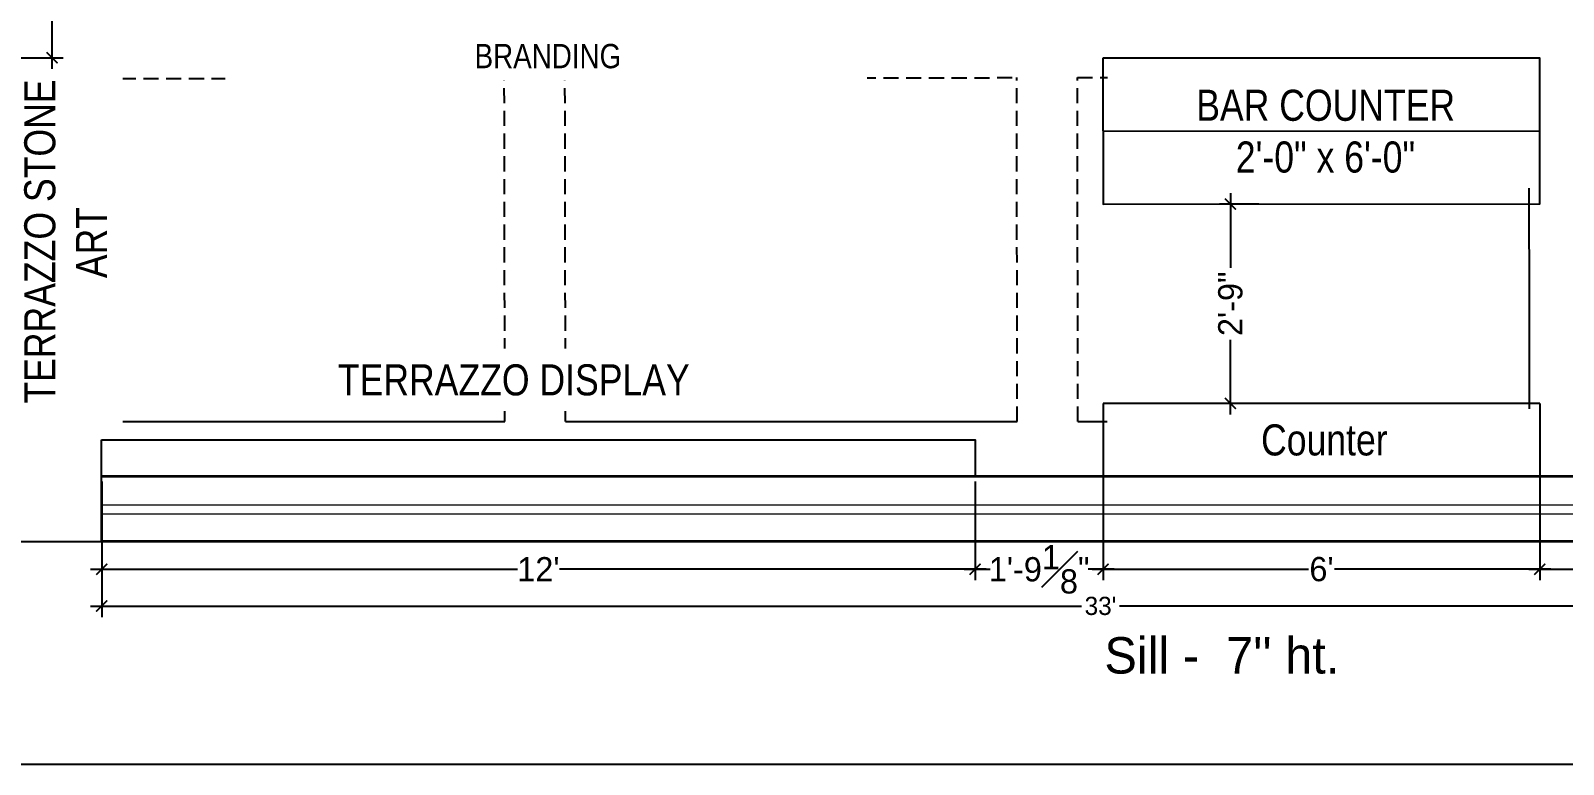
# Model space of a CAD drawing. Header units: inches. Extents: x -137722 to 81594, y -22256 to -1207.
# Drawn here: x -65981 to -65728.3, y -7753.3 to -7632.3 of the extents above; entities that cross this region are included whole.
import ezdxf

# ---------------------------------------------------------------- set-up
doc = ezdxf.new("R2010")
doc.units = ezdxf.units.IN
doc.header["$LTSCALE"] = 0.05
doc.header["$MEASUREMENT"] = 0
doc.header["$PDMODE"] = 3
doc.header["$PDSIZE"] = -4
doc.linetypes.add('A2-XREF-115_FURN$0$HIDDEN', pattern=[0.375, 0.25, -0.125])
doc.linetypes.add('DASHED2', pattern=[0.375, 0.25, -0.125])
doc.layers.get('Defpoints').update_dxf_attribs({"linetype": 'DASHED2'})
for name, color, linetype in [('00 floor', 7, 'Continuous'), ('beam', 7, 'Continuous'), ('Civil Dimension - Text', 7, 'Continuous'), ('text', 176, 'Continuous'), ('Vector Graphics', 7, 'Continuous')]:
    doc.layers.add(name, color=color, linetype=linetype)
doc.layers.add('WALL', color=7, linetype='Continuous', lineweight=35)
doc.styles.add('4MMOF3-8', font='ARIALN.TTF', dxfattribs={"height": 5.12})
doc.styles.add('9-128OF1-4', font='stylu.ttf')
doc.styles.get("Standard").update_dxf_attribs({"font": 'stylu.ttf', "height": 6})
doc.dimstyles.new('DIM 1-4', dxfattribs={"dimtxt": 3.0792, "dimasz": 1.82, "dimexe": 1.82, "dimexo": 0, "dimgap": 0.09, "dimtad": 0, "dimzin": 0, "dimdsep": 46, "dimlunit": 4, "dimtxsty": '9-128OF1-4', "dimblk": 'ARCHTICK', "dimcen": 1.8125, "dimdle": 1.82, "dimclrd": 8, "dimclre": 8, "dimadec": 0, "dimazin": 0, "dimtfac": 1, "dimtofl": 0, "dimtmove": 0, "dimatfit": 3, "dimldrblk": 'OPEN90', "dimfxl": 1, "dimtolj": 1, "dimtzin": 0, "dimlwd": -1, "dimarcsym": 0})

# ---------------------------------------------------------------- blocks, each defined once
blk = doc.blocks.new('_ArchTick')
at = {"color": 0, "const_width": 0.15}
blk.add_lwpolyline([(-0.5, -0.5), (0.5, 0.5)], dxfattribs=at)
blk = doc.blocks.new('*D146')
at = {"layer": 'Civil Dimension - Text', "color": 8, "lineweight": -2, "ltscale": 50, "transparency": 16777216}
for p, q in [((-65969.28, -7706.65), (-65969.28, -7722.93)), ((-65825.28, -7706.65), (-65825.28, -7722.93))]:
    blk.add_line(p, q, dxfattribs=at)
at = {"layer": 'Civil Dimension - Text', "color": 8, "ltscale": 50, "transparency": 16777216}
for p, q in [((-65971.1, -7721.11), (-65900.75, -7721.11)), ((-65823.46, -7721.11), (-65893.82, -7721.11))]:
    blk.add_line(p, q, dxfattribs=at)
at = {"layer": 'Defpoints', "color": 0, "ltscale": 50, "transparency": 16777216}
for p in [(-65969.28, -7706.65), (-65825.28, -7706.65), (-65825.28, -7721.11)]:
    blk.add_point(p, dxfattribs=at)
at = {"layer": 'Civil Dimension - Text', "color": 8, "ltscale": 50, "transparency": 16777216, "xscale": 1.82, "yscale": 1.82, "zscale": 1.82, "rotation": 180}
blk.add_blockref('_ArchTick', (-65969.28, -7721.11), dxfattribs=at)
at = {"layer": 'Civil Dimension - Text', "color": 8, "ltscale": 50, "transparency": 16777216, "xscale": 1.82, "yscale": 1.82, "zscale": 1.82}
blk.add_blockref('_ArchTick', (-65825.28, -7721.11), dxfattribs=at)
at = {"layer": 'Civil Dimension - Text', "color": 0, "ltscale": 50, "transparency": 16777216, "insert": (-65897.28, -7721.11), "char_height": 4, "attachment_point": 5, "style": '9-128OF1-4'}
blk.add_mtext("\\A1;12'", dxfattribs=at)
blk = doc.blocks.new('_Open90')
at = {"color": 0, "linetype": 'ByBlock', "lineweight": -2}
for p, q in [((0, 0), (-1, 0)), ((-0.5, 0.5), (0, 0)), ((0, 0), (-0.5, -0.5))]:
    blk.add_line(p, q, dxfattribs=at)
blk = doc.blocks.new('*D143')
at = {"layer": 'Civil Dimension - Text', "color": 8, "lineweight": -2, "ltscale": 50, "transparency": 16777216}
for p, q in [((-65804.18, -7705.78), (-65804.18, -7722.93)), ((-65825.28, -7716.53), (-65825.28, -7722.93))]:
    blk.add_line(p, q, dxfattribs=at)
at = {"layer": 'Civil Dimension - Text', "color": 8, "ltscale": 50, "transparency": 16777216}
for p, q in [((-65827.1, -7721.11), (-65822.81, -7721.11)), ((-65802.36, -7721.11), (-65806.65, -7721.11))]:
    blk.add_line(p, q, dxfattribs=at)
at = {"layer": 'Defpoints', "color": 0, "ltscale": 50, "transparency": 16777216}
for p in [(-65804.18, -7705.78), (-65825.28, -7716.53), (-65804.18, -7721.11)]:
    blk.add_point(p, dxfattribs=at)
at = {"layer": 'Civil Dimension - Text', "color": 8, "ltscale": 50, "transparency": 16777216, "xscale": 1.82, "yscale": 1.82, "zscale": 1.82, "rotation": 180}
blk.add_blockref('_ArchTick', (-65825.28, -7721.11), dxfattribs=at)
at = {"layer": 'Civil Dimension - Text', "color": 8, "ltscale": 50, "transparency": 16777216, "xscale": 1.82, "yscale": 1.82, "zscale": 1.82}
blk.add_blockref('_ArchTick', (-65804.18, -7721.11), dxfattribs=at)
at = {"layer": 'Civil Dimension - Text', "color": 0, "ltscale": 50, "transparency": 16777216, "insert": (-65814.73, -7721.11), "char_height": 4, "attachment_point": 5, "style": '9-128OF1-4'}
blk.add_mtext('\\A1;1\'-9{\\H1x;\\S1#8;}"', dxfattribs=at)
blk = doc.blocks.new('*D147')
at = {"layer": 'Civil Dimension - Text', "color": 8, "lineweight": -2, "ltscale": 50, "transparency": 16777216}
for p, q in [((-65732.18, -7705.78), (-65732.18, -7722.93)), ((-65573.28, -7716.53), (-65573.28, -7722.93))]:
    blk.add_line(p, q, dxfattribs=at)
at = {"layer": 'Civil Dimension - Text', "color": 8, "ltscale": 50, "transparency": 16777216}
for p, q in [((-65734, -7721.11), (-65664.22, -7721.11)), ((-65571.46, -7721.11), (-65641.24, -7721.11))]:
    blk.add_line(p, q, dxfattribs=at)
at = {"layer": 'Defpoints', "color": 0, "ltscale": 50, "transparency": 16777216}
for p in [(-65732.18, -7705.78), (-65573.28, -7716.53), (-65573.28, -7721.11)]:
    blk.add_point(p, dxfattribs=at)
at = {"layer": 'Civil Dimension - Text', "color": 8, "ltscale": 50, "transparency": 16777216, "xscale": 1.82, "yscale": 1.82, "zscale": 1.82, "rotation": 180}
blk.add_blockref('_ArchTick', (-65732.18, -7721.11), dxfattribs=at)
at = {"layer": 'Civil Dimension - Text', "color": 8, "ltscale": 50, "transparency": 16777216, "xscale": 1.82, "yscale": 1.82, "zscale": 1.82}
blk.add_blockref('_ArchTick', (-65573.28, -7721.11), dxfattribs=at)
at = {"layer": 'Civil Dimension - Text', "color": 0, "ltscale": 50, "transparency": 16777216, "insert": (-65652.73, -7721.11), "char_height": 4, "attachment_point": 5, "style": '9-128OF1-4'}
blk.add_mtext('\\A1;13\'-2{\\H1x;\\S7#8;}"', dxfattribs=at)
blk = doc.blocks.new('*D144')
at = {"layer": 'Civil Dimension - Text', "color": 8, "lineweight": -2, "ltscale": 50, "transparency": 16777216}
for p, q in [((-65969.28, -7716.53), (-65969.28, -7728.99)), ((-65573.28, -7718.39), (-65573.28, -7728.99))]:
    blk.add_line(p, q, dxfattribs=at)
at = {"layer": 'Civil Dimension - Text', "color": 8, "ltscale": 50, "transparency": 16777216}
for p, q in [((-65971.1, -7727.17), (-65807.77, -7727.17)), ((-65571.46, -7727.17), (-65801.47, -7727.17))]:
    blk.add_line(p, q, dxfattribs=at)
at = {"layer": 'Defpoints', "color": 0, "ltscale": 50, "transparency": 16777216}
for p in [(-65969.28, -7716.53), (-65573.28, -7718.39), (-65573.28, -7727.17)]:
    blk.add_point(p, dxfattribs=at)
at = {"layer": 'Civil Dimension - Text', "color": 8, "ltscale": 50, "transparency": 16777216, "xscale": 1.82, "yscale": 1.82, "zscale": 1.82, "rotation": 180}
blk.add_blockref('_ArchTick', (-65969.28, -7727.17), dxfattribs=at)
at = {"layer": 'Civil Dimension - Text', "color": 8, "ltscale": 50, "transparency": 16777216, "xscale": 1.82, "yscale": 1.82, "zscale": 1.82}
blk.add_blockref('_ArchTick', (-65573.28, -7727.17), dxfattribs=at)
at = {"layer": 'Civil Dimension - Text', "color": 0, "ltscale": 50, "transparency": 16777216, "insert": (-65804.62, -7727.17), "char_height": 3, "attachment_point": 5, "style": '9-128OF1-4'}
blk.add_mtext("\\A1;33'", dxfattribs=at)
blk = doc.blocks.new('*D153')
at = {"layer": 'Civil Dimension - Text', "color": 8, "ltscale": 50, "transparency": 16777216}
for p, q in [((-65977.46, -7574.71), (-65977.46, -7597.97)), ((-65977.46, -7638.6), (-65977.46, -7615.33))]:
    blk.add_line(p, q, dxfattribs=at)
at = {"layer": 'Civil Dimension - Text', "color": 8, "lineweight": -2, "ltscale": 50, "transparency": 16777216}
for p, q in [((-65987.28, -7576.53), (-65975.64, -7576.53)), ((-65988.78, -7636.78), (-65975.64, -7636.78))]:
    blk.add_line(p, q, dxfattribs=at)
at = {"layer": 'Defpoints', "color": 0, "ltscale": 50, "transparency": 16777216}
for p in [(-65987.28, -7576.53), (-65977.46, -7576.53), (-65988.78, -7636.78)]:
    blk.add_point(p, dxfattribs=at)
at = {"layer": 'Civil Dimension - Text', "color": 8, "ltscale": 50, "transparency": 16777216, "xscale": 1.82, "yscale": 1.82, "zscale": 1.82}
for p, rotation in [((-65977.46, -7576.53), 90), ((-65977.46, -7636.78), 270)]:
    blk.add_blockref('_ArchTick', p, dxfattribs=dict(at, rotation=rotation))
at = {"layer": 'Civil Dimension - Text', "color": 0, "ltscale": 50, "transparency": 16777216, "insert": (-65977.46, -7606.65), "char_height": 4, "attachment_point": 5, "rotation": 90, "style": '9-128OF1-4'}
blk.add_mtext('\\A1;5\'-0{\\H1x;\\S1#4;}"', dxfattribs=at)
blk = doc.blocks.new('*D155')
at = {"layer": 'Civil Dimension - Text', "color": 8, "lineweight": -2, "ltscale": 50, "transparency": 16777216}
for p, q in [((-65778.5, -7660.9), (-65785.01, -7660.9)), ((-65778.5, -7693.78), (-65785.01, -7693.78))]:
    blk.add_line(p, q, dxfattribs=at)
at = {"layer": 'Civil Dimension - Text', "color": 8, "ltscale": 50, "transparency": 16777216}
for p, q in [((-65783.19, -7659.08), (-65783.19, -7671.39)), ((-65783.19, -7695.6), (-65783.19, -7683.29))]:
    blk.add_line(p, q, dxfattribs=at)
at = {"layer": 'Defpoints', "color": 0, "ltscale": 50, "transparency": 16777216}
for p in [(-65778.5, -7660.9), (-65783.19, -7693.78), (-65778.5, -7693.78)]:
    blk.add_point(p, dxfattribs=at)
at = {"layer": 'Civil Dimension - Text', "color": 8, "ltscale": 50, "transparency": 16777216, "xscale": 1.82, "yscale": 1.82, "zscale": 1.82}
for p, rotation in [((-65783.19, -7660.9), 90), ((-65783.19, -7693.78), 270)]:
    blk.add_blockref('_ArchTick', p, dxfattribs=dict(at, rotation=rotation))
at = {"layer": 'Civil Dimension - Text', "color": 0, "ltscale": 50, "transparency": 16777216, "insert": (-65783.19, -7677.34), "char_height": 4, "attachment_point": 5, "rotation": 90, "style": '9-128OF1-4'}
blk.add_mtext('\\A1;2\'-9"', dxfattribs=at)
blk = doc.blocks.new('*D171')
at = {"layer": 'Civil Dimension - Text', "color": 8, "lineweight": -2, "ltscale": 50, "transparency": 16777216}
for p, q in [((-65804.18, -7705.78), (-65804.18, -7722.93)), ((-65732.18, -7705.78), (-65732.18, -7722.93))]:
    blk.add_line(p, q, dxfattribs=at)
at = {"layer": 'Civil Dimension - Text', "color": 8, "ltscale": 50, "transparency": 16777216}
for p, q in [((-65806, -7721.11), (-65770.32, -7721.11)), ((-65730.36, -7721.11), (-65766.04, -7721.11))]:
    blk.add_line(p, q, dxfattribs=at)
at = {"layer": 'Defpoints', "color": 0, "ltscale": 50, "transparency": 16777216}
for p in [(-65804.18, -7705.78), (-65732.18, -7705.78), (-65732.18, -7721.11)]:
    blk.add_point(p, dxfattribs=at)
at = {"layer": 'Civil Dimension - Text', "color": 8, "ltscale": 50, "transparency": 16777216, "xscale": 1.82, "yscale": 1.82, "zscale": 1.82, "rotation": 180}
blk.add_blockref('_ArchTick', (-65804.18, -7721.11), dxfattribs=at)
at = {"layer": 'Civil Dimension - Text', "color": 8, "ltscale": 50, "transparency": 16777216, "xscale": 1.82, "yscale": 1.82, "zscale": 1.82}
blk.add_blockref('_ArchTick', (-65732.18, -7721.11), dxfattribs=at)
at = {"layer": 'Civil Dimension - Text', "color": 0, "ltscale": 50, "transparency": 16777216, "insert": (-65768.18, -7721.11), "char_height": 4, "attachment_point": 5, "style": '9-128OF1-4'}
blk.add_mtext("\\A1;6'", dxfattribs=at)

msp = doc.modelspace()

# ---------------------------------------------------------------- linework, layer by layer
at = {"color": 5, "lineweight": 13}
msp.add_lwpolyline([(-65969.2831, -7710.4678), (-65575.2748, -7710.4678), (-65575.2748, -7712.0296), (-65969.2831, -7712.0296)], close=True, dxfattribs=at)
at = {"layer": '00 floor'}
msp.add_line((-65732.1796, -7693.7755), (-65804.1795, -7693.7755), dxfattribs=at)
at = {"layer": 'beam', "color": 9, "linetype": 'A2-XREF-115_FURN$0$HIDDEN', "ltscale": 200, "true_color": 0xc7c8ca}
for p, q in [((-65977.4055, -7640.231), (-65902.9033, -7640.1487)), ((-65902.8121, -7696.7755), (-65902.9033, -7640.1487)), ((-65892.9033, -7640.1377), (-65818.4296, -7640.0554)), ((-65892.8121, -7696.7755), (-65892.9033, -7640.1377)), ((-65818.3383, -7696.7755), (-65818.4296, -7640.0554)), ((-65808.4296, -7640.0443), (-65733.9559, -7639.9621)), ((-65808.3383, -7696.7755), (-65808.4296, -7640.0443))]:
    msp.add_line(p, q, dxfattribs=at)
at = {"layer": 'beam', "color": 9, "ltscale": 15, "true_color": 0xc7c8ca}
for p, q in [((-65977.377, -7640.231), (-65977.286, -7696.7755)), ((-65733.8645, -7696.7755), (-65733.9559, -7639.9621))]:
    msp.add_line(p, q, dxfattribs=at)
at = {"layer": 'beam', "color": 253, "ltscale": 15}
msp.add_line((-65969.2831, -7696.7755), (-65902.8121, -7696.7755), dxfattribs=at)
at = {"layer": 'beam', "color": 251, "ltscale": 15, "true_color": 0x636466}
for p, q in [((-65892.8121, -7696.7755), (-65818.3383, -7696.7755)), ((-65808.3383, -7696.7755), (-65733.8645, -7696.7755))]:
    msp.add_line(p, q, dxfattribs=at)
at = {"layer": 'beam', "color": 253, "ltscale": 15}
msp.add_lwpolyline([(-65967.5331, -7438.5255), (-65463.0331, -7438.5255), (-65463.0331, -7753.2755), (-66459.7831, -7753.2755), (-66459.7831, -7438.5255), (-66198.2831, -7438.5255)], dxfattribs=at)
at = {"layer": 'Vector Graphics', "color": 1, "linetype": 'Continuous', "ltscale": 3}
msp.add_lwpolyline([(-65988.7831, -7716.5255), (-65969.2831, -7716.5255), (-65969.2831, -7696.7755), (-65988.7831, -7696.7755), (-65988.7831, -7716.5255)], dxfattribs=at)
at = {"layer": 'WALL'}
for p, q in [((-65969.2831, -7705.7755), (-65573.2831, -7705.7755)), ((-65573.2831, -7716.5255), (-65969.2831, -7716.5255))]:
    msp.add_line(p, q, dxfattribs=at)

# ---------------------------------------------------------------- texts
at = {"insert": (-65803.9745, -7732.3052), "char_height": 6, "attachment_point": 1}
msp.add_mtext_dynamic_manual_height_columns("Sill -  7'' ht.", width=570.292204, gutter_width=12.5, heights=[95.5975], dxfattribs=at)

# ---------------------------------------------------------------- dimensions: what is measured, and where the dimension line sits
at = {"layer": 'Civil Dimension - Text', "ltscale": 50}
for base, p1, p2, picture, middle in [((-65825.2831, -7721.1074), (-65969.2831, -7706.6505), (-65825.2831, -7706.6505), '*D146', (-65897.2831, -7721.1074)), ((-65804.1795, -7721.1074), (-65825.2831, -7716.5255), (-65804.1795, -7705.7755), '*D143', (-65814.7313, -7721.1074)), ((-65573.28314, -7721.1074), (-65732.17955, -7705.77546), (-65573.28314, -7716.52546), '*D147', (-65652.73135, -7721.1074))]:
    dim = msp.add_linear_dim(base=base, p1=p1, p2=p2, dimstyle='DIM 1-4', override={"dimtxt": 4, "dimdec": 3, "dimtdec": 3, "dimtmove": 1, "dimfxl": 0, "dimfrac": 1, "dimarcsym": 1}, dxfattribs=at)
    dim.commit()
    dim.dimension.update_dxf_attribs({"geometry": picture, "text_midpoint": middle})
dim = msp.add_linear_dim(base=(-65573.2831, -7727.174), p1=(-65969.2831, -7716.5255), p2=(-65573.2831, -7718.3856), dimstyle='DIM 1-4', override={"dimtxt": 3, "dimdec": 3, "dimtdec": 3, "dimtmove": 1, "dimfxl": 0, "dimfrac": 1, "dimarcsym": 1}, dxfattribs=at)
dim.commit()
dim.dimension.update_dxf_attribs({"geometry": '*D144', "text_midpoint": (-65804.6215, -7727.174), "dimtype": 160})

# ---------------------------------------------------------------- next in the draw order: texts
at = {"layer": 'text', "ltscale": 50, "insert": (-65975.2154, -7700.4439), "char_height": 5.12, "width": 66.281096, "attachment_point": 4, "rotation": 90, "style": '4MMOF3-8', "bg_fill": 2}
msp.add_mtext('\\pi6.65171;TERRAZZO STONE \\P\\pi27.33078;ART', dxfattribs=at)
at = {"layer": 'text', "ltscale": 50, "attachment_point": 4, "style": '4MMOF3-8', "bg_fill": 2}
for s, insert, char_height, width in [('\\pi39.11909;BRANDING', (-65946.9218, -7636.5296), 4, 101.801618), ('\\pi12.05809,t47.89809;BAR COUNTER\\P\\pi18.58033,t54.42033;2\'-0" x 6\'-0"', (-65800.8876, -7648.9116), 5.12, 66.281096), ('\\pi4.23315;TERRAZZO DISPLAY', (-65934.5703, -7689.9181), 5.12, 66.281096), ('\\pi22.808;Counter', (-65800.9517, -7699.8183), 5.12, 66.281096)]:
    msp.add_mtext(s, dxfattribs=dict(at, insert=insert, char_height=char_height, width=width))

# ---------------------------------------------------------------- next in the draw order: linework, layer by layer
at = {"layer": '00 floor'}
for p, q in [((-65732.1928, -7648.8535), (-65804.1928, -7648.933)), ((-65804.1795, -7693.7755), (-65804.1795, -7705.7755)), ((-65732.1796, -7693.7755), (-65732.1796, -7705.7755))]:
    msp.add_line(p, q, dxfattribs=at)
for points in [[(-65804.206, -7636.8535), (-65804.1795, -7660.933), (-65732.1796, -7660.8535), (-65732.2061, -7636.8535)], [(-65969.2831, -7699.7755), (-65825.2831, -7699.7755), (-65825.2831, -7705.7755), (-65969.2831, -7705.7755)]]:
    msp.add_lwpolyline(points, close=True, dxfattribs=at)

# ---------------------------------------------------------------- next in the draw order: dimensions: what is measured, and where the dimension line sits
at = {"layer": 'Civil Dimension - Text', "ltscale": 50}
dim = msp.add_linear_dim(base=(-65977.4607, -7576.5255), p1=(-65988.7831, -7636.7755), p2=(-65987.2831, -7576.5255), angle=90, dimstyle='DIM 1-4', override={"dimtxt": 4, "dimdec": 3, "dimtdec": 3, "dimtmove": 1, "dimfxl": 0, "dimfrac": 1, "dimarcsym": 1}, dxfattribs=at)
dim.commit()
dim.dimension.update_dxf_attribs({"geometry": '*D153', "text_midpoint": (-65977.4607, -7606.6505)})
dim = msp.add_linear_dim(base=(-65783.1904, -7693.7755), p1=(-65778.4972, -7660.9046), p2=(-65778.4972, -7693.7755), angle=90, text='2\'-9"', dimstyle='DIM 1-4', override={"dimtxt": 4, "dimdec": 3, "dimtdec": 3, "dimtmove": 1, "dimfxl": 0, "dimfrac": 1, "dimarcsym": 1}, dxfattribs=at)
dim.commit()
dim.dimension.update_dxf_attribs({"geometry": '*D155', "text_midpoint": (-65783.1904, -7677.34)})
dim = msp.add_linear_dim(base=(-65732.1796, -7721.1074), p1=(-65804.1795, -7705.7755), p2=(-65732.1796, -7705.7755), dimstyle='DIM 1-4', override={"dimtxt": 4, "dimdec": 3, "dimtdec": 3, "dimtmove": 1, "dimfxl": 0, "dimfrac": 1, "dimarcsym": 1}, dxfattribs=at)
dim.commit()
dim.dimension.update_dxf_attribs({"geometry": '*D171', "text_midpoint": (-65768.1795, -7721.1074)})

doc.saveas('drawing.dxf')
